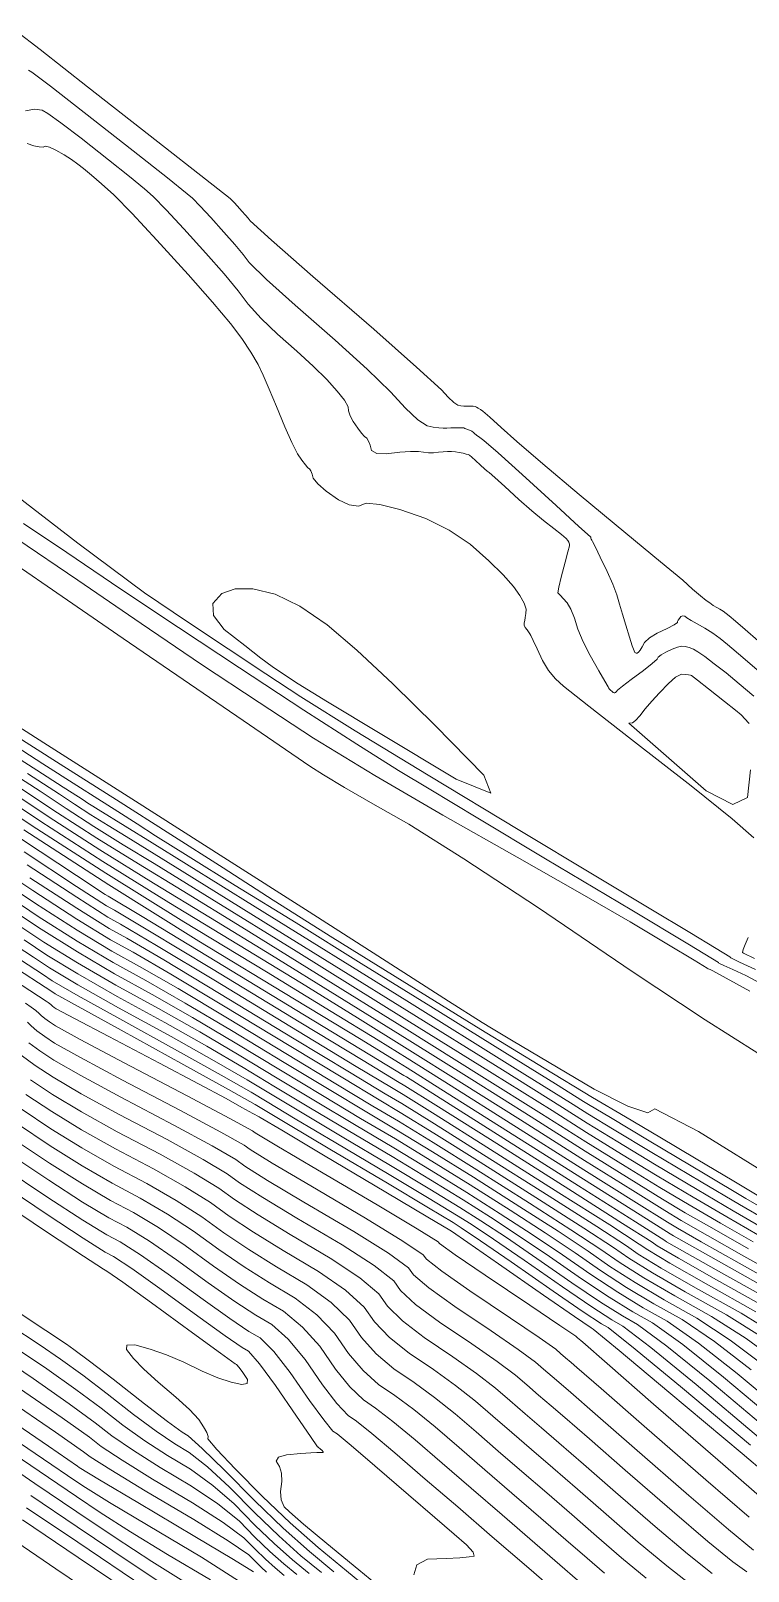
# Model space of a CAD drawing. Header units: inches. Extents: x 1337389 to 1347141, y 407035 to 414577.
# Drawn here: x 1340519 to 1340802, y 408130 to 408738 of the extents above; entities that cross this region are included whole.
import ezdxf

# ---------------------------------------------------------------- set-up
doc = ezdxf.new("R2010")
doc.units = ezdxf.units.IN
doc.header["$MEASUREMENT"] = 0
doc.layers.add('Topo', color=7, linetype='Continuous', lineweight=15, true_color=0x459900)

msp = doc.modelspace()

# ---------------------------------------------------------------- linework, layer by layer
at = {"layer": 'Topo'}
for points, elevation in [([(1340805.9992, 408497.1529), (1340800.9091, 408501.6061), (1340797.1181, 408504.8889), (1340794.6281, 408507), (1340793.438, 408507.9411), (1340792.2172, 408508.8092), (1340790.9651, 408509.604), (1340789.6819, 408510.3269), (1340788.3499, 408511.1569), (1340786.9681, 408512.0951), (1340785.5382, 408513.1393), (1340783.2761, 408514.979), (1340780.182, 408517.6129), (1340776.2549, 408521.042), (1340767.474, 408528.4111), (1340753.8382, 408539.7201), (1340735.3469, 408554.9689), (1340720.967, 408567.0091), (1340710.6989, 408575.8409), (1340704.5419, 408581.464), (1340700.096, 408585.4539), (1340697.3619, 408587.813), (1340696.3399, 408588.5401), (1340695.4939, 408589.0951), (1340694.825, 408589.478), (1340694.3339, 408589.6901), (1340693.548, 408589.819), (1340692.47, 408589.8659), (1340691.0971, 408589.8311), (1340689.8099, 408589.8752), (1340688.6059, 408589.9959), (1340687.487, 408590.1962), (1340685.8441, 408591.3141), (1340683.6759, 408593.3501), (1340680.984, 408596.304), (1340671.1722, 408605.2451), (1340654.2409, 408620.1739), (1340630.1912, 408641.09), (1340613.9031, 408655.371), (1340605.377, 408663.0171), (1340604.6139, 408664.0271), (1340603.543, 408665.3211), (1340602.1662, 408666.8991), (1340600.4821, 408668.7609), (1340599.1381, 408670.1989), (1340598.1351, 408671.214), (1340597.4719, 408671.8052), (1340587.7519, 408679.4658), (1340568.9741, 408694.198), (1340541.139, 408716.001), (1340522.43, 408730.6232), (1340512.849, 408738.066)], 735), ([(1340517.813, 408722.525), (1340519.201, 408721.7261), (1340526.5611, 408716.1531), (1340539.8929, 408705.806), (1340559.1979, 408690.6841), (1340572.7522, 408679.9939), (1340580.5529, 408673.7351), (1340582.602, 408671.908), (1340585.7049, 408668.7689), (1340589.8611, 408664.3208), (1340595.0711, 408658.563), (1340599.331, 408653.682), (1340602.6419, 408649.679), (1340605.002, 408646.555), (1340611.859, 408639.8781), (1340623.211, 408629.6481), (1340639.058, 408615.8649), (1340651.6109, 408604.496), (1340660.8699, 408595.5391), (1340666.835, 408588.995), (1340671.638, 408584.4851), (1340675.278, 408582.0079), (1340677.7568, 408581.566), (1340679.8899, 408581.283), (1340681.6761, 408581.1601), (1340683.1151, 408581.196), (1340684.6241, 408581.2259), (1340686.2021, 408581.2478), (1340687.8489, 408581.264), (1340688.99, 408581.264), (1340689.6261, 408581.249), (1340689.7569, 408581.2189), (1340690.2082, 408581.0531), (1340690.98, 408580.7509), (1340692.073, 408580.314), (1340692.939, 408579.8891), (1340693.58, 408579.4779), (1340693.994, 408579.0791), (1340694.827, 408578.4183), (1340696.0792, 408577.4938), (1340697.749, 408576.3069), (1340703.3442, 408571.4231), (1340712.8631, 408562.8431), (1340726.3061, 408550.565), (1340735.2901, 408542.364), (1340739.8131, 408538.2391), (1340739.8773, 408538.1891), (1340739.927, 408538.075), (1340739.962, 408537.8962), (1340739.9838, 408537.6529), (1340740.1049, 408537.3129), (1340740.3258, 408536.877), (1340740.6459, 408536.3449), (1340741.7731, 408534.109), (1340743.7089, 408530.1689), (1340746.4519, 408524.525), (1340748.636, 408519.557), (1340750.2589, 408515.2659), (1340751.321, 408511.6509), (1340752.505, 408507.6579), (1340753.8109, 408503.2848), (1340755.2378, 408498.5341), (1340756.312, 408495.1568), (1340757.033, 408493.1519), (1340757.4001, 408492.522), (1340757.8188, 408492.229), (1340758.29, 408492.2751), (1340758.812, 408492.659), (1340759.47, 408493.5), (1340760.2618, 408494.798), (1340761.189, 408496.5538), (1340763.145, 408498.348), (1340766.131, 408500.1808), (1340770.146, 408502.0531), (1340772.84, 408503.4379), (1340774.2129, 408504.3339), (1340774.2651, 408504.7441), (1340774.5101, 408505.2791), (1340774.9471, 408505.9403), (1340775.5761, 408506.727), (1340776.285, 408507.0409), (1340777.0718, 408506.8809), (1340777.939, 408506.2481), (1340779.5589, 408505.239), (1340781.934, 408503.8529), (1340785.0621, 408502.0899), (1340788.1149, 408500.1499), (1340791.0929, 408498.0341), (1340793.996, 408495.7401), (1340800.0681, 408490.5911), (1340809.3099, 408482.5871)], 740), ([(1340516.6379, 408706.4091), (1340520.2611, 408707.063), (1340523.233, 408706.722), (1340525.553, 408705.3859), (1340530.6911, 408701.6821), (1340538.647, 408695.611), (1340549.4231, 408687.1709), (1340557.751, 408680.5219), (1340563.6339, 408675.6661), (1340567.07, 408672.6009), (1340572.2722, 408667.34), (1340579.2409, 408659.8811), (1340587.9769, 408650.2261), (1340595.1191, 408642.0431), (1340600.6699, 408635.3318), (1340604.628, 408630.0929), (1340609.8151, 408624.384), (1340616.2299, 408618.205), (1340623.875, 408611.5569), (1340630.3591, 408605.6019), (1340635.682, 408600.342), (1340639.843, 408595.7769), (1340642.6547, 408592.1851), (1340644.118, 408589.5651), (1340644.2319, 408587.919), (1340644.9111, 408585.9701), (1340646.1541, 408583.7199), (1340647.9611, 408581.1671), (1340649.4498, 408579.2249), (1340650.6199, 408577.893), (1340651.4722, 408577.17), (1340652.21, 408575.9991), (1340652.835, 408574.3799), (1340653.3453, 408572.313), (1340655.468, 408571.1671), (1340659.203, 408570.942), (1340664.5508, 408571.6379), (1340668.7749, 408571.9791), (1340671.8771, 408571.964), (1340673.8549, 408571.5938), (1340675.838, 408571.4201), (1340677.826, 408571.4431), (1340679.819, 408571.662), (1340681.668, 408571.8141), (1340683.373, 408571.897), (1340684.9332, 408571.911), (1340686.478, 408571.804), (1340688.0058, 408571.576), (1340689.5191, 408571.2261), (1340690.6891, 408570.927), (1340691.519, 408570.68), (1340692.007, 408570.485), (1340692.9869, 408569.725), (1340694.4581, 408568.401), (1340696.4202, 408566.513), (1340697.9579, 408565.0909), (1340699.073, 408564.1341), (1340699.7639, 408563.644), (1340702.0769, 408561.6239), (1340706.0129, 408558.076), (1340711.5719, 408553), (1340716.6521, 408548.5469), (1340721.2538, 408544.719), (1340725.378, 408541.5139), (1340728.36, 408539.1241), (1340730.201, 408537.55), (1340730.8991, 408536.7909), (1340731.3479, 408536.0559), (1340731.5461, 408535.344), (1340731.4939, 408534.6551), (1340730.9299, 408532.26), (1340729.8531, 408528.1571), (1340728.2639, 408522.3469), (1340727.302, 408518.35), (1340726.9681, 408516.166), (1340727.262, 408515.7963), (1340727.9711, 408515.014), (1340729.097, 408513.8201), (1340730.6391, 408512.2139), (1340732.113, 408509.6601), (1340733.5181, 408506.158), (1340734.855, 408501.707), (1340736.904, 408496.752), (1340739.6638, 408491.292), (1340743.1349, 408485.327), (1340745.514, 408481.211), (1340746.7999, 408478.9449), (1340746.9929, 408478.5271), (1340747.3129, 408478.0791), (1340747.7599, 408477.6009), (1340748.3331, 408477.0941), (1340748.8059, 408476.7589), (1340749.1781, 408476.5979), (1340749.4499, 408476.6089), (1340749.7721, 408476.7982), (1340750.145, 408477.163), (1340750.569, 408477.7059), (1340752.4869, 408479.27), (1340755.8984, 408481.8559), (1340760.8041, 408485.464), (1340764.2181, 408488.141), (1340766.1409, 408489.8871), (1340766.572, 408490.7032), (1340767.703, 408491.64), (1340769.535, 408492.699), (1340772.0691, 408493.88), (1340774.205, 408494.6469), (1340775.944, 408494.9989), (1340777.2859, 408494.937), (1340778.793, 408494.5509), (1340780.4632, 408493.841), (1340782.299, 408492.8071), (1340785.0601, 408490.9018), (1340788.7482, 408488.1271), (1340793.363, 408484.4798), (1340798.5731, 408480.1819), (1340804.3799, 408475.2319)], 745), ([(1340804.4008, 408419.2821), (1340795.7508, 408426.878), (1340779.6081, 408439.8481), (1340755.9738, 408458.192), (1340739.1739, 408471.345), (1340729.2071, 408479.309), (1340726.0731, 408482.0819), (1340723.282, 408485.4492), (1340720.8331, 408489.4089), (1340718.726, 408493.9619), (1340717.196, 408497.2279), (1340716.245, 408499.205), (1340715.87, 408499.895), (1340715.38, 408500.659), (1340714.774, 408501.4959), (1340714.052, 408502.4081), (1340713.6561, 408503.3309), (1340713.588, 408504.265), (1340713.8471, 408505.2111), (1340714.0631, 408506.423), (1340714.237, 408507.9021), (1340714.3679, 408509.649), (1340713.6161, 408512.0119), (1340711.98, 408514.9921), (1340709.461, 408518.5892), (1340705.3481, 408523.1699), (1340699.6421, 408528.7351), (1340692.344, 408535.2831), (1340684.0499, 408540.8439), (1340674.763, 408545.418), (1340664.481, 408549.005), (1340656.6222, 408551.026), (1340651.1848, 408551.483), (1340648.171, 408550.3741), (1340644.5491, 408550.811), (1340640.3189, 408552.792), (1340635.48, 408556.318), (1340632.129, 408559.1971), (1340630.264, 408561.4309), (1340629.886, 408563.019), (1340629.425, 408564.2259), (1340628.883, 408565.0521), (1340628.2591, 408565.4979), (1340627.2561, 408566.6459), (1340625.8759, 408568.4971), (1340624.1181, 408571.049), (1340621.852, 408575.435), (1340619.0789, 408581.6539), (1340615.8, 408589.7059), (1340612.9531, 408596.496), (1340610.5381, 408602.0242), (1340608.557, 408606.291), (1340605.7431, 408611.1111), (1340602.098, 408616.484), (1340597.62, 408622.411), (1340590.5479, 408630.8791), (1340580.8819, 408641.8899), (1340568.6211, 408655.4421), (1340558.8401, 408665.9099), (1340551.5379, 408673.295), (1340546.7149, 408677.597), (1340542.751, 408681.0511), (1340539.647, 408683.6571), (1340537.4021, 408685.4151), (1340534.8212, 408687.2119), (1340531.9051, 408689.047), (1340528.653, 408690.9201), (1340526.1881, 408692.0539), (1340524.51, 408692.4489), (1340523.6191, 408692.1059), (1340522.1172, 408692.187), (1340520.0051, 408692.694), (1340517.2821, 408693.6258)], 750), ([(1340804.957, 408367.35), (1340798.626, 408370.2921), (1340795.2682, 408371.9578), (1340794.8821, 408372.348), (1340789.492, 408375.6827), (1340779.097, 408381.9619), (1340763.6969, 408391.1841), (1340741.326, 408404.6079), (1340711.9849, 408422.235), (1340675.6742, 408444.0639), (1340646.8422, 408461.6459), (1340625.491, 408474.982), (1340611.6179, 408484.0711), (1340596.6989, 408493.9601), (1340580.7329, 408504.6482), (1340563.7199, 408516.134), (1340537.301, 408535.6892), (1340501.4751, 408563.3121)], 755), ([(1340487.027, 408544.9939), (1340555.3249, 408498.0681), (1340602.645, 408465.625), (1340628.986, 408447.662), (1340634.3481, 408444.1808), (1340642.6491, 408439.206), (1340653.889, 408432.736), (1340668.0682, 408424.7719), (1340689.8629, 408411.0819), (1340719.275, 408391.6651), (1340756.3031, 408366.522), (1340785.1719, 408347.4122), (1340805.8811, 408334.3351)], 770), ([(1340515.8961, 408543.4831), (1340532.992, 408532.0009), (1340554.345, 408517.584), (1340577.064, 408502.4128), (1340601.1499, 408486.49), (1340626.601, 408469.8129), (1340647.5699, 408456.29), (1340664.0561, 408445.921), (1340676.059, 408438.705), (1340695.4051, 408427.1011), (1340722.093, 408411.11), (1340756.1239, 408390.731), (1340778.883, 408377.071), (1340790.371, 408370.1321), (1340790.5868, 408369.913), (1340792.468, 408368.9802), (1340796.0141, 408367.333), (1340801.224, 408364.9719), (1340813.878, 408358.247)], 760), ([(1340513.3171, 408537.413), (1340537.3121, 408521.168), (1340562.345, 408503.969), (1340586.2211, 408487.8371), (1340608.9411, 408472.7709), (1340630.5029, 408458.7729), (1340654.687, 408443.931), (1340681.494, 408428.2458), (1340710.9241, 408411.717), (1340735.594, 408397.6722), (1340755.506, 408386.1129), (1340770.6601, 408377.038), (1340780.7769, 408370.9731), (1340785.86, 408367.9159), (1340785.9061, 408367.8691), (1340786.309, 408367.6688), (1340787.07, 408367.3161), (1340788.1879, 408366.809), (1340802.733, 408358.729)], 765), ([(1340802.999, 408446.1751), (1340801.89, 408435.319), (1340796.062, 408432.549), (1340785.5119, 408437.8658), (1340754.9729, 408464.674), (1340756.4339, 408464.7359), (1340757.6309, 408465.6659), (1340759.296, 408467.4971), (1340761.428, 408470.228), (1340764.0199, 408473.278), (1340767.0731, 408476.6499), (1340770.5869, 408480.3409), (1340773.4779, 408482.777), (1340775.746, 408483.9568), (1340777.3919, 408483.8801), (1340778.6051, 408483.7641), (1340779.384, 408483.6089), (1340779.73, 408483.4139), (1340782.0701, 408481.6171), (1340786.403, 408478.219), (1340792.7301, 408473.2199), (1340797.0481, 408469.8), (1340799.3559, 408467.9589), (1340799.6549, 408467.698), (1340800.72, 408466.5279), (1340802.551, 408464.4499)], 750), ([(1340813.9379, 408283.8341), (1340782.439, 408303.396), (1340765.3022, 408312.386), (1340762.5269, 408310.8059), (1340754.5249, 408313.3841), (1340741.296, 408320.12), (1340722.8393, 408331.013), (1340709.3121, 408339.0299), (1340700.7149, 408344.1699), (1340697.048, 408346.4339), (1340683.82, 408354.8441), (1340661.0319, 408369.4009), (1340628.681, 408390.1039), (1340595.041, 408411.592), (1340560.1101, 408433.8651), (1340523.8881, 408456.923), (1340498.0742, 408473.3649)], 775), ([(1340504.9579, 408460.506), (1340523.5689, 408448.5621), (1340536.98, 408439.9772), (1340545.193, 408434.7491), (1340553.1121, 408429.699), (1340560.7401, 408424.8271), (1340568.074, 408420.133), (1340580.9879, 408412.0511), (1340599.4801, 408400.581), (1340623.551, 408385.722), (1340649.322, 408369.7771), (1340676.791, 408352.7451), (1340705.9599, 408334.6269), (1340726.057, 408322.1359), (1340737.0821, 408315.272), (1340739.036, 408314.0362), (1340747.686, 408308.834), (1340763.0311, 408299.6672), (1340785.0729, 408286.5351), (1340801.2181, 408276.9682), (1340811.4649, 408270.9659)], 785), ([(1340809.627, 408268.1691), (1340798.698, 408274.5211), (1340783.512, 408283.4889), (1340764.0681, 408295.074), (1340749.158, 408304.0291), (1340738.783, 408310.3541), (1340732.9421, 408314.0499), (1340709.0931, 408328.91), (1340667.2361, 408354.9321), (1340607.37, 408392.1189), (1340566.7579, 408417.335), (1340545.4001, 408430.582), (1340543.296, 408431.8601), (1340541.307, 408433.1009), (1340539.435, 408434.307), (1340537.678, 408435.478), (1340531.593, 408439.3901), (1340521.1819, 408446.0462), (1340506.443, 408455.4442)], 790), ([(1340510.8219, 408460.9639), (1340530.4341, 408448.45), (1340552.6511, 408434.307), (1340574.0771, 408420.6461), (1340594.7101, 408407.4658), (1340614.5531, 408394.767), (1340638.1382, 408379.908), (1340665.4668, 408362.8891), (1340696.5381, 408343.7091), (1340721.589, 408328.3628), (1340740.6201, 408316.851), (1340753.6299, 408309.1722), (1340767.262, 408301.0979), (1340781.518, 408292.6282), (1340796.396, 408283.7642), (1340806.9911, 408277.4759)], 780), ([(1340508.4009, 408446.924), (1340522.4871, 408437.7481), (1340532.74, 408430.919), (1340543.669, 408423.881), (1340555.2729, 408416.636), (1340567.552, 408409.1821), (1340590.318, 408395.1568), (1340623.5698, 408374.5598), (1340667.3081, 408347.3912), (1340701.0061, 408326.4071), (1340724.662, 408311.6069), (1340738.2779, 408302.9908), (1340752.1041, 408294.4181), (1340766.1409, 408285.8871), (1340780.388, 408277.399), (1340793.6581, 408269.628), (1340805.9499, 408262.574)], 800), ([(1340807.788, 408265.372), (1340796.1777, 408272.074), (1340781.9499, 408280.444), (1340765.1038, 408290.481), (1340750.6309, 408299.2239), (1340738.53, 408306.6731), (1340728.802, 408312.8281), (1340705.049, 408327.6578), (1340667.2717, 408351.1622), (1340615.4701, 408383.339), (1340578.538, 408406.2462), (1340556.4759, 408419.8817), (1340549.284, 408424.248), (1340542.4881, 408428.4909), (1340536.0871, 408432.6131), (1340530.082, 408436.6129), (1340517.4981, 408444.751)], 795), ([(1340492.105, 408442.2892), (1340519.3511, 408424.1419), (1340548.391, 408405.441), (1340579.2261, 408386.1878), (1340611.8561, 408366.381), (1340637.4369, 408350.7989), (1340655.9691, 408339.441), (1340667.4529, 408332.3071), (1340684.831, 408321.3999), (1340708.1018, 408306.72), (1340737.2669, 408288.2661), (1340757.995, 408275.1971), (1340770.287, 408267.514), (1340774.1419, 408265.217), (1340783.5789, 408259.8409), (1340798.5979, 408251.385), (1340819.1969, 408239.8491)], 820), ([(1340818.714, 408243.9469), (1340800.436, 408254.182), (1340786.099, 408262.287), (1340775.7041, 408268.263), (1340769.25, 408272.1078), (1340756.5221, 408280.002), (1340737.5191, 408291.9469), (1340712.2419, 408307.941), (1340688.8751, 408322.652), (1340667.4171, 408336.0779), (1340647.869, 408348.2212), (1340625.6571, 408361.8879), (1340600.78, 408377.0809), (1340573.238, 408393.8001), (1340547.21, 408410.051), (1340522.698, 408425.8359), (1340499.6999, 408441.1539)], 815), ([(1340802.2741, 408256.9802), (1340788.6191, 408264.7341), (1340777.2649, 408271.3079), (1340768.2138, 408276.7011), (1340755.0489, 408284.808), (1340737.7721, 408295.628), (1340716.3819, 408309.1629), (1340692.918, 408323.9032), (1340667.3811, 408339.8489), (1340639.769, 408357.0003), (1340613.877, 408372.978), (1340589.7039, 408387.782), (1340567.2488, 408401.4119), (1340546.0301, 408414.661), (1340526.0449, 408427.5298), (1340507.296, 408440.0191)], 810), ([(1340514.8908, 408438.883), (1340529.3929, 408429.2251), (1340544.8489, 408419.2712), (1340561.2613, 408409.0239), (1340578.6281, 408398.4821), (1340602.097, 408384.067), (1340631.6699, 408365.7801), (1340667.3441, 408343.6201), (1340696.9621, 408325.1549), (1340720.522, 408310.3851), (1340738.025, 408299.31), (1340753.5769, 408289.6129), (1340767.1769, 408281.294), (1340778.827, 408274.3531), (1340791.1382, 408267.1809), (1340804.1118, 408259.7768)], 805), ([(1340516.003, 408422.448), (1340549.5722, 408400.8313), (1340585.2139, 408378.576), (1340622.9311, 408355.6809), (1340649.216, 408339.709), (1340664.069, 408330.6611), (1340667.49, 408328.537), (1340680.7869, 408320.1489), (1340703.9621, 408305.498), (1340737.0141, 408284.5841), (1340759.468, 408270.3919), (1340771.3227, 408262.9211), (1340772.5811, 408262.1721), (1340781.0591, 408257.3941), (1340796.759, 408248.587), (1340819.6811, 408235.7522)], 825), ([(1340497.7879, 408413.0049), (1340519.5311, 408398.5221), (1340537.0251, 408387.2191), (1340550.2689, 408379.096), (1340559.262, 408374.1521), (1340574.1271, 408365.4729), (1340594.8641, 408353.0569), (1340621.472, 408336.9061), (1340641.9709, 408324.5008), (1340656.3609, 408315.8409), (1340664.643, 408310.9271), (1340677.952, 408302.7229), (1340696.2889, 408291.229), (1340719.6538, 408276.445), (1340737.218, 408265.2041), (1340748.9831, 408257.5059), (1340754.948, 408253.352), (1340764.3589, 408247.5392), (1340777.215, 408240.0691), (1340793.5171, 408230.94), (1340807.6108, 408222.1449)], 850), ([(1340515.103, 408418.8841), (1340536.7911, 408404.4809), (1340548.1861, 408396.9771), (1340549.288, 408396.3711), (1340562.7638, 408388.2332), (1340588.6139, 408372.563), (1340626.837, 408349.3612), (1340652.6669, 408333.687), (1340666.1031, 408325.541), (1340667.1449, 408324.9222), (1340678.9891, 408317.4549), (1340701.636, 408303.1389), (1340735.0852, 408281.9728), (1340757.6109, 408267.705), (1340769.215, 408260.333), (1340769.8972, 408259.8591), (1340778.0701, 408255.2202), (1340793.7359, 408246.4159), (1340816.893, 408233.4491)], 830), ([(1340516.2099, 408413.7939), (1340536.8499, 408400.166), (1340548.707, 408392.5068), (1340551.7818, 408390.8158), (1340565.6051, 408382.543), (1340590.176, 408367.687), (1340625.4961, 408346.247), (1340649.9929, 408331.39), (1340663.6669, 408323.116), (1340666.5191, 408321.4241), (1340678.73, 408313.772), (1340700.299, 408300.1607), (1340731.2269, 408280.591), (1340752.513, 408267.08), (1340764.157, 408259.6269), (1340766.1599, 408258.232), (1340774.6419, 408253.3), (1340789.6059, 408244.829), (1340811.0489, 408232.8209)], 835), ([(1340805.205, 408232.1939), (1340785.4761, 408243.2429), (1340771.2151, 408251.3789), (1340762.4221, 408256.6051), (1340759.099, 408258.9201), (1340747.415, 408266.454), (1340727.369, 408279.2092), (1340698.9629, 408297.1839), (1340678.4709, 408310.0892), (1340665.8939, 408317.9252), (1340661.2322, 408320.691), (1340647.3191, 408329.094), (1340624.1541, 408343.1341), (1340591.7388, 408362.81), (1340568.446, 408376.8529), (1340554.275, 408385.2619), (1340549.2271, 408388.036), (1340536.908, 408395.8499), (1340517.317, 408408.7032)], 840), ([(1340501.4541, 408406.2098), (1340520.6379, 408393.432), (1340537.0838, 408382.903), (1340550.789, 408374.6247), (1340561.7558, 408368.5967), (1340576.9679, 408359.7819), (1340596.426, 408348.1809), (1340620.1301, 408333.7918), (1340639.2971, 408322.204), (1340653.9259, 408313.4161), (1340664.018, 408307.4281), (1340677.6929, 408299.04), (1340694.953, 408288.252), (1340715.796, 408275.0629), (1340732.1201, 408264.5789), (1340743.9251, 408256.7992), (1340751.2111, 408251.725), (1340760.9311, 408245.619), (1340773.0849, 408238.4821), (1340787.673, 408230.3132), (1340801.3381, 408221.5578), (1340814.0799, 408212.2169)], 855), ([(1340518.424, 408403.6133), (1340536.9669, 408391.535), (1340549.748, 408383.566), (1340556.769, 408379.707), (1340571.287, 408371.1631), (1340593.301, 408357.9339), (1340622.8129, 408340.0202), (1340644.6451, 408326.797), (1340658.7971, 408318.2661), (1340665.268, 408314.4261), (1340678.2123, 408306.4061), (1340697.6261, 408294.206), (1340723.511, 408277.827), (1340742.316, 408265.829), (1340754.0411, 408258.213), (1340758.6851, 408254.9789), (1340767.7871, 408249.459), (1340781.345, 408241.656), (1340799.361, 408231.567), (1340813.8829, 408222.7319)], 845), ([(1340505.1201, 408399.4151), (1340521.7448, 408388.3408), (1340537.1418, 408378.5881), (1340551.31, 408370.1551), (1340564.2502, 408363.042), (1340579.809, 408354.092), (1340597.9891, 408343.3042), (1340618.7891, 408330.6789), (1340636.6231, 408319.908), (1340651.49, 408310.991), (1340663.3919, 408303.9291), (1340677.4342, 408295.357), (1340693.6162, 408285.274), (1340711.938, 408273.681), (1340727.0221, 408263.9531), (1340738.8669, 408256.0931), (1340747.4739, 408250.0981), (1340757.5029, 408243.6992), (1340768.9549, 408236.8951), (1340781.8292, 408229.6857), (1340795.066, 408220.971), (1340808.6641, 408210.7501)], 860), ([(1340508.787, 408392.6201), (1340522.8532, 408383.2511), (1340537.2009, 408374.2718), (1340551.831, 408365.6849), (1340566.743, 408357.4881), (1340582.6501, 408348.4021), (1340599.5519, 408338.4281), (1340617.4469, 408327.565), (1340633.9489, 408317.611), (1340649.055, 408308.566), (1340662.7671, 408300.4311), (1340677.1751, 408291.6741), (1340692.279, 408282.297), (1340708.0802, 408272.2977), (1340721.9229, 408263.3279), (1340733.8089, 408255.386), (1340743.7371, 408248.4719), (1340754.075, 408241.779), (1340764.8251, 408235.308), (1340775.9849, 408229.059), (1340788.7931, 408220.3839), (1340803.2479, 408209.284)], 865), ([(1340502.613, 408383.428), (1340519.785, 408372.2339), (1340526.174, 408367.9788), (1340537.376, 408361.3249), (1340553.3929, 408352.274), (1340574.2242, 408340.8227), (1340591.1731, 408331.332), (1340604.2391, 408323.7978), (1340613.4231, 408318.224), (1340625.926, 408310.721), (1340641.749, 408301.2911), (1340660.8902, 408289.9339), (1340676.397, 408280.625), (1340688.269, 408273.3641), (1340696.5069, 408268.1519), (1340706.6292, 408261.452), (1340718.635, 408253.266), (1340732.5251, 408243.592), (1340743.7918, 408236.019), (1340752.4339, 408230.547), (1340758.453, 408227.1772), (1340769.9751, 408218.6231), (1340787.0011, 408204.8831), (1340809.5308, 408185.9602)], 880), ([(1340512.4531, 408385.825), (1340523.9601, 408378.1601), (1340537.2591, 408369.9571), (1340552.352, 408361.2141), (1340569.237, 408351.933), (1340585.4909, 408342.712), (1340601.1141, 408333.5509), (1340616.106, 408324.4509), (1340631.2739, 408315.3141), (1340646.6197, 408306.141), (1340662.1409, 408296.9321), (1340676.916, 408287.9909), (1340690.943, 408279.319), (1340704.222, 408270.916), (1340716.8251, 408262.703), (1340728.7512, 408254.6789), (1340740, 408246.8451), (1340750.6481, 408239.859), (1340760.695, 408233.721), (1340770.1409, 408228.432), (1340782.5201, 408219.7969), (1340797.833, 408207.8173), (1340816.078, 408192.492)], 870), ([(1340516.1191, 408379.0288), (1340525.067, 408373.07), (1340537.3178, 408365.6412), (1340552.8719, 408356.7441), (1340571.7299, 408346.3779), (1340588.332, 408337.0222), (1340602.6771, 408328.675), (1340614.7651, 408321.3369), (1340628.6001, 408313.018), (1340644.1842, 408303.716), (1340661.516, 408293.4332), (1340676.6561, 408284.3083), (1340689.606, 408276.342), (1340700.365, 408269.534), (1340711.7271, 408262.0781), (1340723.693, 408253.9721), (1340736.2629, 408245.2179), (1340747.22, 408237.939), (1340756.565, 408232.1341), (1340764.2968, 408227.804), (1340776.248, 408219.2098), (1340792.417, 408206.3499), (1340812.8051, 408189.2257)], 875), ([(1340804.6148, 408371.631), (1340800.2061, 408373.7409), (1340799.9081, 408374.0431), (1340800.135, 408375.1898), (1340800.886, 408377.1821), (1340802.162, 408380.0191)], 750), ([(1340506.762, 408376.2879), (1340523.452, 408365.4391), (1340527.2809, 408362.8881), (1340537.4349, 408357.01), (1340553.9142, 408347.8029), (1340576.718, 408335.269), (1340594.0139, 408325.6409), (1340605.802, 408318.9218), (1340612.0819, 408315.11), (1340623.252, 408308.4251), (1340639.3129, 408298.8671), (1340660.265, 408286.4349), (1340676.1381, 408276.9419), (1340686.9329, 408270.3871), (1340692.649, 408266.7699), (1340701.5309, 408260.8271), (1340713.577, 408252.5591), (1340728.788, 408241.965), (1340740.364, 408234.099), (1340748.3039, 408228.9609), (1340752.6091, 408226.55), (1340763.7032, 408218.0351), (1340781.5859, 408203.4169), (1340806.2579, 408182.694)], 885), ([(1340819.026, 408159.94), (1340799.7109, 408176.1609), (1340770.754, 408200.4829), (1340751.1581, 408216.8611), (1340740.9211, 408225.296), (1340740.044, 408225.7871), (1340733.5082, 408230.259), (1340721.3141, 408238.712), (1340703.4611, 408251.1452), (1340691.3339, 408259.577), (1340684.9339, 408264.0061), (1340684.2591, 408264.4321), (1340675.62, 408269.5762), (1340659.0139, 408279.4381), (1340634.443, 408294.017), (1340617.9041, 408303.832), (1340609.399, 408308.8821), (1340608.927, 408309.1691), (1340606.5171, 408310.5109), (1340602.1701, 408312.91), (1340595.8862, 408316.3639), (1340585.027, 408322.168), (1340569.5949, 408330.3231), (1340549.588, 408340.827), (1340535.9859, 408348.006), (1340528.7891, 408351.859), (1340527.9969, 408352.3879), (1340527.374, 408352.8401), (1340526.9179, 408353.2151), (1340526.6299, 408353.512), (1340526.1839, 408353.8888), (1340525.581, 408354.3451), (1340524.8209, 408354.88), (1340508.862, 408365.2369)], 895), ([(1340510.911, 408369.1481), (1340527.1181, 408358.6442), (1340528.3881, 408357.798), (1340537.4929, 408352.6939), (1340554.434, 408343.3332), (1340579.211, 408329.7141), (1340596.855, 408319.9511), (1340607.364, 408314.0451), (1340610.74, 408311.9961), (1340620.5781, 408306.128), (1340636.8781, 408296.4419), (1340659.639, 408282.9371), (1340675.879, 408273.2589), (1340685.5959, 408267.4101), (1340688.791, 408265.3879), (1340696.432, 408260.2019), (1340708.5189, 408251.852), (1340725.0509, 408240.3381), (1340736.936, 408232.179), (1340744.1741, 408227.374), (1340746.765, 408225.923), (1340757.43, 408217.448), (1340776.1701, 408201.9501), (1340802.984, 408179.428)], 890), ([(1340810.668, 408155.7869), (1340792.043, 408171.9561), (1340764.781, 408195.724), (1340746.358, 408211.782), (1340736.775, 408220.1319), (1340736.0321, 408220.773), (1340735.3301, 408221.3769), (1340734.671, 408221.9461), (1340734.0539, 408222.478), (1340727.779, 408226.759), (1340715.8451, 408234.7889), (1340698.2531, 408246.568), (1340686.3528, 408254.6709), (1340680.1442, 408259.1001), (1340679.627, 408259.853), (1340671.439, 408264.965), (1340655.579, 408274.4329), (1340632.0471, 408288.2599), (1340616.0059, 408297.7351), (1340607.4529, 408302.8612), (1340606.3901, 408303.6361), (1340597.407, 408308.496), (1340580.504, 408317.443), (1340555.6821, 408330.4748), (1340538.346, 408339.6891), (1340528.4961, 408345.0861), (1340526.1317, 408346.6651), (1340524.27, 408348.0129), (1340522.91, 408349.1309), (1340522.05, 408350.019), (1340520.7208, 408351.143), (1340518.9207, 408352.504), (1340516.6511, 408354.1009)], 900), ([(1340517.4709, 408346.5251), (1340518.9021, 408345.047), (1340521.167, 408343.1861), (1340524.2671, 408340.9409), (1340528.203, 408338.312), (1340538.4472, 408332.559), (1340555.0001, 408323.6809), (1340577.8619, 408311.6781), (1340593.8811, 408303.109), (1340603.0569, 408297.9749), (1340605.39, 408296.2753), (1340614.15, 408290.908), (1340629.3381, 408281.8741), (1340650.953, 408269.1729), (1340665.771, 408260.1119), (1340673.792, 408254.6898), (1340675.015, 408252.908), (1340681.163, 408248.1489), (1340692.237, 408240.413), (1340708.2361, 408229.701), (1340719.529, 408222.0189), (1340726.1162, 408217.366), (1340727.9969, 408215.7439), (1340730.006, 408214.0109), (1340732.1432, 408212.1691), (1340734.409, 408210.216), (1340744.0372, 408201.837), (1340761.0261, 408187.033), (1340785.378, 408165.8029), (1340802.5239, 408150.9941)], 905), ([(1340518.0642, 408338.3589), (1340522.403, 408335.2171), (1340527.9099, 408331.5393), (1340538.5479, 408325.4282), (1340554.3181, 408316.8859), (1340575.2199, 408305.913), (1340590.3549, 408297.7221), (1340599.724, 408292.314), (1340603.3259, 408289.688), (1340612.2939, 408284.0801), (1340626.6281, 408275.4879), (1340646.3281, 408263.9131), (1340660.104, 408255.259), (1340667.9572, 408249.5269), (1340669.886, 408246.716), (1340675.9739, 408241.6259), (1340686.2211, 408234.259), (1340700.6279, 408224.613), (1340711.2801, 408217.2781), (1340718.1781, 408212.2541), (1340721.323, 408209.542), (1340724.6808, 408206.6449), (1340728.255, 408203.564), (1340732.0429, 408200.3), (1340741.7149, 408191.8929), (1340757.2713, 408178.3431), (1340778.7121, 408159.651), (1340794.3791, 408146.202), (1340804.2719, 408137.9949)], 910), ([(1340514.9608, 408333.5321), (1340520.538, 408329.4939), (1340527.616, 408324.765), (1340538.6491, 408318.2979), (1340553.6361, 408310.092), (1340572.578, 408300.1482), (1340586.8291, 408292.3339), (1340596.391, 408286.653), (1340601.263, 408283.1022), (1340610.439, 408277.252), (1340623.9191, 408269.1019), (1340641.7029, 408258.6531), (1340654.4371, 408250.407), (1340662.1219, 408244.364), (1340664.7559, 408240.5238), (1340670.784, 408235.1039), (1340680.2051, 408228.104), (1340693.0188, 408219.5251), (1340703.0313, 408212.538), (1340710.24, 408207.1431), (1340714.648, 408203.3399), (1340719.3569, 408199.2788), (1340724.3661, 408194.9601), (1340729.6771, 408190.3841), (1340739.393, 408181.9481), (1340753.5171, 408169.6528), (1340772.046, 408153.498), (1340786.2341, 408141.409), (1340796.0809, 408133.384), (1340801.586, 408129.425)], 915), ([(1340518.6729, 408323.7699), (1340527.3228, 408317.9921), (1340538.7499, 408311.1678), (1340552.9549, 408303.2979), (1340569.935, 408294.3831), (1340583.303, 408286.947), (1340593.0581, 408280.992), (1340599.199, 408276.516), (1340608.5829, 408270.4239), (1340621.2091, 408262.717), (1340637.077, 408253.393), (1340648.7701, 408245.5541), (1340656.2869, 408239.2), (1340659.6271, 408234.332), (1340665.5948, 408228.5809), (1340674.189, 408221.95), (1340685.4101, 408214.437), (1340694.7809, 408207.7968), (1340702.303, 408202.0311), (1340707.9738, 408197.138), (1340714.0321, 408191.913), (1340720.478, 408186.3562), (1340727.3101, 408180.4682), (1340737.0719, 408172.003), (1340749.7619, 408160.9619), (1340765.3811, 408147.346), (1340778.0901, 408136.6162), (1340787.8889, 408128.773)], 920), ([(1340779.698, 408124.162), (1340769.9452, 408131.823), (1340758.7149, 408141.1932), (1340746.0071, 408152.2721), (1340734.75, 408162.0579), (1340724.9442, 408170.551), (1340716.589, 408177.7519), (1340708.7082, 408184.546), (1340701.299, 408190.935), (1340694.3649, 408196.9189), (1340686.5322, 408203.056), (1340677.8011, 408209.3491), (1340668.173, 408215.795), (1340660.405, 408222.0587), (1340654.4981, 408228.1399), (1340650.451, 408234.0369), (1340643.1029, 408240.701), (1340632.4522, 408248.1328), (1340618.4991, 408256.3309), (1340606.727, 408263.597), (1340597.1362, 408269.9299), (1340589.7249, 408275.331), (1340579.777, 408281.56), (1340567.2929, 408288.618), (1340552.2729, 408296.504), (1340538.8511, 408304.0371), (1340527.0301, 408311.218), (1340516.808, 408318.0461)], 925), ([(1340514.943, 408312.3229), (1340526.737, 408304.4441), (1340538.953, 408296.907), (1340551.5909, 408289.709), (1340564.651, 408282.853), (1340576.2509, 408276.1729), (1340586.392, 408269.6701), (1340595.072, 408263.344), (1340604.8709, 408256.769), (1340615.7901, 408249.945), (1340627.827, 408242.873), (1340637.4359, 408235.8491), (1340644.616, 408228.8739), (1340649.369, 408221.9471), (1340655.2151, 408215.5371), (1340662.1571, 408209.641), (1340670.1929, 408204.2608), (1340678.283, 408198.3159), (1340686.4268, 408191.8072), (1340694.6252, 408184.7331), (1340703.383, 408177.1801), (1340712.7009, 408169.148), (1340722.5779, 408160.6351), (1340732.428, 408152.1131), (1340742.2521, 408143.5821), (1340752.0489, 408135.041), (1340761.801, 408127.0309)], 930), ([(1340513.0778, 408306.5991), (1340526.443, 408297.671), (1340539.054, 408289.776), (1340550.9089, 408282.9149), (1340562.0092, 408277.0879), (1340572.725, 408270.7849), (1340583.059, 408264.009), (1340593.0089, 408256.7579), (1340603.0159, 408249.9409), (1340613.0801, 408243.559), (1340623.2011, 408237.6119), (1340631.768, 408230.9962), (1340638.7809, 408223.71), (1340644.2392, 408215.7549), (1340650.0259, 408209.0139), (1340656.1411, 408203.486), (1340662.5841, 408199.1719), (1340670.0329, 408193.5751), (1340678.489, 408186.695), (1340687.9512, 408178.531), (1340698.0579, 408169.814), (1340708.8121, 408160.5431), (1340720.212, 408150.7192), (1340730.1069, 408142.1689), (1340738.4972, 408134.8919), (1340745.3829, 408128.888)], 935), ([(1340511.213, 408300.8751), (1340526.1499, 408290.8971), (1340539.1549, 408282.6459), (1340550.2269, 408276.1209), (1340559.3669, 408271.3231), (1340569.199, 408265.398), (1340579.7261, 408258.348), (1340590.945, 408250.1711), (1340601.16, 408243.1131), (1340610.3699, 408237.174), (1340618.5761, 408232.3519), (1340626.101, 408226.1431), (1340632.9459, 408218.5471), (1340639.1098, 408209.5631), (1340644.8361, 408202.4921), (1340650.125, 408197.332), (1340654.975, 408194.084), (1340661.784, 408188.835), (1340670.5511, 408181.583), (1340681.2758, 408172.3291), (1340692.7339, 408162.4481), (1340704.9238, 408151.939), (1340717.846, 408140.803), (1340727.785, 408132.224), (1340734.743, 408126.2009)], 940), ([(1340509.3481, 408295.1509), (1340525.857, 408284.124), (1340539.256, 408275.516), (1340549.5449, 408269.327), (1340556.7241, 408265.558), (1340565.6739, 408260.0108), (1340576.3929, 408252.6869), (1340588.8819, 408243.5849), (1340599.3039, 408236.2862), (1340607.6611, 408230.7879), (1340613.951, 408227.0921), (1340620.434, 408221.2908), (1340627.1109, 408213.3841), (1340633.981, 408203.3709), (1340639.647, 408195.9689), (1340644.1091, 408191.1779), (1340647.3658, 408188.996), (1340653.535, 408184.0942), (1340662.613, 408176.471), (1340674.602, 408166.1271), (1340687.4089, 408155.0818), (1340701.035, 408143.3351), (1340715.479, 408130.8871), (1340725.464, 408122.279)], 945), ([(1340670.0689, 408128.3151), (1340671.2599, 408132.2861), (1340675.496, 408134.4229), (1340682.7771, 408134.7271), (1340688.2639, 408135.0289), (1340691.9579, 408135.33), (1340693.858, 408135.6277), (1340693.5051, 408137.223), (1340690.8989, 408140.1152), (1340686.0391, 408144.3029), (1340678.382, 408150.9059), (1340667.9281, 408159.9248), (1340654.6749, 408171.3591), (1340645.2851, 408179.3532), (1340639.7581, 408183.9081), (1340638.0921, 408185.0232), (1340634.457, 408189.4471), (1340628.851, 408197.179), (1340621.276, 408208.2212), (1340614.7671, 408216.4379), (1340609.325, 408221.8321), (1340604.9511, 408224.4021), (1340597.449, 408229.4581), (1340586.818, 408236.9991), (1340573.0602, 408247.0261), (1340562.148, 408254.6239), (1340554.0821, 408259.793), (1340548.8629, 408262.5331), (1340539.3569, 408268.3849), (1340525.5638, 408277.3501), (1340507.4826, 408289.4281)], 950), ([(1340657.248, 408122.9159), (1340648.3589, 408130.2151), (1340635.648, 408140.654), (1340626.5011, 408148.2972), (1340620.918, 408153.143), (1340618.9, 408155.192), (1340617.7212, 408157.8651), (1340617.3802, 408161.164), (1340617.879, 408165.0871), (1340617.753, 408168.397), (1340617.002, 408171.0911), (1340615.627, 408173.1721), (1340616.5651, 408174.7082), (1340619.817, 408175.698), (1340625.3818, 408176.145), (1340629.3549, 408176.4462), (1340631.734, 408176.6019), (1340632.521, 408176.614), (1340633.204, 408176.6189), (1340633.7841, 408176.6179), (1340634.261, 408176.6089), (1340634.2988, 408176.845), (1340633.8991, 408177.3249), (1340633.06, 408178.0478), (1340632.4769, 408178.546), (1340632.149, 408178.82), (1340632.076, 408178.8689), (1340629.2669, 408182.9239), (1340623.7219, 408190.987), (1340615.4402, 408203.057), (1340609.1001, 408211.5848), (1340604.6999, 408216.572), (1340602.2421, 408218.0159), (1340595.593, 408222.6301), (1340584.7549, 408230.4129), (1340569.727, 408241.3649), (1340558.622, 408249.2361), (1340551.4402, 408254.0279), (1340548.1809, 408255.738), (1340539.4581, 408261.2551), (1340525.2701, 408270.577), (1340505.618, 408283.7039)], 955), ([(1340503.7529, 408277.9801), (1340524.977, 408263.8031), (1340539.5589, 408254.1239), (1340547.5001, 408248.944), (1340548.7979, 408248.2631), (1340555.0962, 408243.8491), (1340566.3941, 408235.7039), (1340582.691, 408223.8271), (1340593.7369, 408215.802), (1340599.532, 408211.6311), (1340600.0751, 408211.312), (1340601.0712, 408210.1741), (1340602.521, 408208.2191), (1340604.425, 408205.4439), (1340604.286, 408203.8771), (1340602.1041, 408203.5161), (1340597.8801, 408204.3621), (1340592.6552, 408206.096), (1340586.429, 408208.7201), (1340579.2031, 408212.2321), (1340572.3709, 408215.1279), (1340565.9321, 408217.4061), (1340559.887, 408219.067), (1340556.7639, 408219.011), (1340556.5619, 408217.239), (1340559.282, 408213.7499), (1340563.445, 408209.4569), (1340569.0519, 408204.3591), (1340576.1029, 408198.4559), (1340581.4479, 408193.545), (1340585.087, 408189.626), (1340587.0222, 408186.7), (1340588.2739, 408184.4599), (1340588.846, 408182.907), (1340588.7361, 408182.0409), (1340592.2681, 408177.8029), (1340599.441, 408170.1941), (1340610.2562, 408159.2139), (1340621.1951, 408148.831), (1340632.2578, 408139.0461), (1340643.4461, 408129.8579), (1340651.798, 408123.001)], 960), ([(1340511.41, 408233.635), (1340524.6981, 408224.791), (1340532.8419, 408219.348), (1340535.844, 408217.305), (1340541.9881, 408212.698), (1340551.275, 408205.5259), (1340563.7042, 408195.7899), (1340572.791, 408188.826), (1340578.535, 408184.633), (1340580.936, 408183.2109), (1340586.5221, 408178.2171), (1340595.2941, 408169.6512), (1340607.2499, 408157.5121), (1340618.442, 408146.774), (1340628.8691, 408137.437), (1340638.532, 408129.5021)], 965), ([(1340510.547, 408226.8981), (1340522.424, 408218.92), (1340530.4472, 408213.4601), (1340539.2861, 408207.0869), (1340548.9391, 408199.7999), (1340559.4072, 408191.5999), (1340568.3042, 408184.9981), (1340575.628, 408179.9949), (1340581.3801, 408176.5889), (1340588.5709, 408170.9111), (1340597.2019, 408162.96), (1340607.2719, 408152.7359), (1340616.6982, 408143.692), (1340625.4799, 408135.8288), (1340633.6178, 408129.1449)], 970), ([(1340512.006, 408218.4931), (1340525.0509, 408209.6149), (1340536.5828, 408201.476), (1340546.6031, 408194.074), (1340555.1099, 408187.41), (1340563.8172, 408181.1712), (1340572.721, 408175.356), (1340581.8239, 408169.9671), (1340590.6199, 408163.6042), (1340599.11, 408156.269), (1340607.2929, 408147.96), (1340614.9529, 408140.6109), (1340622.0899, 408134.2199), (1340628.704, 408128.7889)], 975), ([(1340501.5879, 408218.0661), (1340519.6539, 408205.7708), (1340533.8801, 408195.865), (1340544.267, 408188.348), (1340550.814, 408183.2201), (1340559.3291, 408177.3432), (1340569.814, 408170.7181), (1340582.2668, 408163.3442), (1340592.6689, 408156.2979), (1340601.0181, 408149.5779), (1340607.315, 408143.184), (1340613.2091, 408137.529), (1340618.7011, 408132.612), (1340623.7901, 408128.433)], 980), ([(1340514.2569, 408201.926), (1340531.178, 408190.254), (1340541.931, 408182.621), (1340546.5171, 408179.0289), (1340554.8421, 408173.5151), (1340566.907, 408166.0798), (1340582.711, 408156.7221), (1340594.7168, 408148.9911), (1340602.9261, 408142.8871), (1340607.336, 408138.4092), (1340611.4649, 408134.448), (1340615.3111, 408131.0041), (1340618.8759, 408128.076)], 985), ([(1340606.742, 408129.5049), (1340598.8149, 408134.3778), (1340583.5991, 408143.4769), (1340561.0932, 408156.803), (1340545.8681, 408165.86), (1340537.923, 408170.6491), (1340537.2581, 408171.1689), (1340525.7721, 408179.032), (1340503.464, 408194.2371)], 995), ([(1340508.861, 408198.0819), (1340528.4748, 408184.6427), (1340539.595, 408176.8952), (1340542.22, 408174.839), (1340550.3549, 408169.688), (1340564, 408161.4409), (1340583.1549, 408150.1001), (1340596.766, 408141.6849), (1340604.834, 408136.1959), (1340607.3579, 408133.6329), (1340609.7211, 408131.3661), (1340611.9219, 408129.3951)], 990), ([(1340501.843, 408188.8698), (1340523.753, 408173.9669), (1340536.588, 408165.2459), (1340540.3489, 408162.7088), (1340549.863, 408156.8691), (1340565.129, 408147.726), (1340586.1491, 408135.2801), (1340604.085, 408123.772)], 1000), ([(1340502.1781, 408182.7099), (1340522.0909, 408169.1771), (1340536.7721, 408159.2227), (1340546.22, 408152.8471), (1340558.2052, 408145.231), (1340572.7259, 408136.3729), (1340589.782, 408126.2739)], 1005), ([(1340502.514, 408176.5501), (1340520.429, 408164.3869), (1340536.9549, 408153.199), (1340552.0909, 408142.9858), (1340566.547, 408133.5929), (1340580.3221, 408125.0201)], 1010), ([(1340574.889, 408121.9558), (1340557.9631, 408133.1249), (1340537.1378, 408147.1761), (1340518.7671, 408159.5969)], 1015), ([(1340563.834, 408123.2639), (1340537.322, 408141.1519), (1340517.1049, 408154.808)], 1020), ([(1340569.705, 408113.402), (1340537.5051, 408135.129), (1340515.4439, 408150.018)], 1025), ([(1340510.723, 408142.9112), (1340528.635, 408130.6339), (1340554.6181, 408113.0999)], 1030)]:
    msp.add_lwpolyline(points, dxfattribs=dict(at, elevation=elevation))
at = {"layer": 'Topo', "elevation": 750}
msp.add_lwpolyline([(1340619.7939, 408483.1551), (1340614.1708, 408486.9522), (1340609.5942, 408490.35), (1340603.254, 408495.246), (1340595.148, 408501.6419), (1340590.9389, 408507.2051), (1340590.625, 408511.9368), (1340594.2059, 408515.8369), (1340599.508, 408517.7343), (1340606.5321, 408517.6291), (1340615.2751, 408515.5221), (1340625.022, 408510.7832), (1340635.771, 408503.414), (1340647.523, 408493.414), (1340661.7589, 408480.1918), (1340678.4781, 408463.7481), (1340697.6809, 408444.0831), (1340700.459, 408436.998), (1340686.8131, 408442.4951), (1340656.7429, 408460.5711), (1340635.9318, 408473.123), (1340624.38, 408480.1509)], close=True, dxfattribs=at)

doc.saveas('drawing.dxf')
